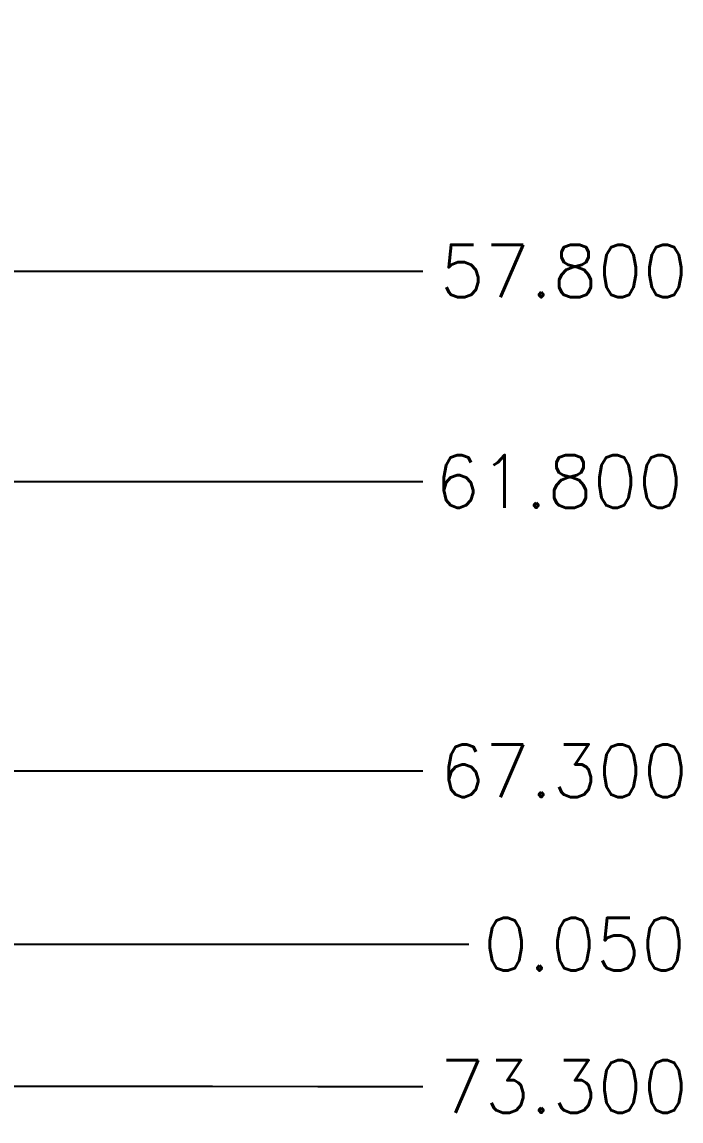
# Model space of a CAD drawing. Header units: inches. Extents: x -1651 to 1053, y -382 to 593.
# Drawn here: x -1595.17 to -1582.64, y 505.27 to 526.17 of the extents above; entities that cross this region are included whole.
import ezdxf

# ---------------------------------------------------------------- set-up
doc = ezdxf.new("R2010")
doc.units = ezdxf.units.IN
doc.header["$LTSCALE"] = 0.1
doc.header["$MEASUREMENT"] = 0
doc.layers.add('1D', color=4, linetype='Continuous', lineweight=9)
doc.styles.add('TEXT-1', font='simplex.shx')
doc.dimstyles.new('DM-1-1', dxfattribs={"dimtxt": 1, "dimasz": 1, "dimexe": 0.25, "dimexo": 0.1, "dimgap": 0.2, "dimtad": 0, "dimdec": 3, "dimzin": 0, "dimdsep": 46, "dimtxsty": 'TEXT-1', "dimcen": 0.09, "dimclrd": 256, "dimclre": 256, "dimclrt": 256, "dimadec": 0, "dimazin": 0, "dimtfac": 1, "dimtdec": 3, "dimtofl": 0, "dimtmove": 0, "dimatfit": 0, "dimfxl": 1, "dimtolj": 1, "dimtzin": 0, "dimarcsym": 0})

# ---------------------------------------------------------------- blocks, each defined once
blk = doc.blocks.new('*D76')
at = {"layer": '1D', "lineweight": -2, "transparency": 16777216}
for p, q in [((-1596.2, 505.932), (-1591.544, 505.932)), ((-1591.544, 505.932), (-1589.544, 505.928)), ((-1589.544, 505.928), (-1587.544, 505.928))]:
    blk.add_line(p, q, dxfattribs=at)
at = {"layer": 'Defpoints', "color": 0, "transparency": 16777216}
for p in [(-1615.334, 579.232), (-1596.3, 505.932), (-1587.544, 505.928)]:
    blk.add_point(p, dxfattribs=at)
at = {"layer": '1D', "transparency": 16777216, "insert": (-1584.868, 505.928), "char_height": 1, "attachment_point": 5, "style": 'TEXT-1'}
blk.add_mtext('\\A1;73.300', dxfattribs=at)
blk = doc.blocks.new('*D121')
at = {"layer": '1D', "lineweight": -2, "transparency": 16777216}
blk.add_line((-1609.984, 511.932), (-1587.544, 511.932), dxfattribs=at)
at = {"layer": 'Defpoints', "color": 0, "transparency": 16777216}
for p in [(-1615.334, 579.232), (-1610.084, 511.932), (-1587.544, 511.932)]:
    blk.add_point(p, dxfattribs=at)
at = {"layer": '1D', "transparency": 16777216, "insert": (-1584.868, 511.932), "char_height": 1, "attachment_point": 5, "style": 'TEXT-1'}
blk.add_mtext('\\A1;67.300', dxfattribs=at)
blk = doc.blocks.new('*D122')
at = {"layer": '1D', "lineweight": -2, "transparency": 16777216}
blk.add_line((-1599.484, 517.432), (-1587.544, 517.432), dxfattribs=at)
at = {"layer": 'Defpoints', "color": 0, "transparency": 16777216}
for p in [(-1615.334, 579.232), (-1599.584, 517.432), (-1587.544, 517.432)]:
    blk.add_point(p, dxfattribs=at)
at = {"layer": '1D', "transparency": 16777216, "insert": (-1584.963, 517.432), "char_height": 1, "attachment_point": 5, "style": 'TEXT-1'}
blk.add_mtext('\\A1;61.800', dxfattribs=at)
blk = doc.blocks.new('*D123')
at = {"layer": '1D', "lineweight": -2, "transparency": 16777216}
blk.add_line((-1599.484, 521.432), (-1587.544, 521.432), dxfattribs=at)
at = {"layer": 'Defpoints', "color": 0, "transparency": 16777216}
for p in [(-1615.334, 579.232), (-1599.584, 521.432), (-1587.544, 521.432)]:
    blk.add_point(p, dxfattribs=at)
at = {"layer": '1D', "transparency": 16777216, "insert": (-1584.868, 521.432), "char_height": 1, "attachment_point": 5, "style": 'TEXT-1'}
blk.add_mtext('\\A1;57.800', dxfattribs=at)
blk = doc.blocks.new('*D142')
at = {"layer": '1D', "lineweight": -2, "transparency": 16777216}
for p, q in [((-1609.322, 507.732), (-1609.322, 508.883)), ((-1609.272, 507.732), (-1609.272, 508.883)), ((-1610.322, 508.633), (-1611.322, 508.633)), ((-1608.272, 508.633), (-1586.672, 508.633))]:
    blk.add_line(p, q, dxfattribs=at)
at = {"layer": '1D', "transparency": 16777216}
for points in [[(-1610.322, 508.799), (-1610.322, 508.466), (-1609.322, 508.633)], [(-1608.272, 508.799), (-1608.272, 508.466), (-1609.272, 508.633)]]:
    blk.add_solid(points, dxfattribs=at)
at = {"layer": 'Defpoints', "color": 0, "transparency": 16777216}
for p in [(-1609.272, 508.633), (-1609.322, 507.632), (-1609.272, 507.632)]:
    blk.add_point(p, dxfattribs=at)
at = {"layer": '1D', "transparency": 16777216, "insert": (-1584.472, 508.633), "char_height": 1, "attachment_point": 5, "style": 'TEXT-1'}
blk.add_mtext('\\A1;0.050', dxfattribs=at)

msp = doc.modelspace()

# ---------------------------------------------------------------- dimensions: what is measured, and where the dimension line sits
at = {"layer": '1D'}
dim = msp.add_ordinate_dim(feature_location=(-1596.30001, 505.93201), offset=(8.75595, -0.00356), dtype=0, origin=(-1615.33375, 579.23201), dimstyle='DM-1-1', dxfattribs=at)
dim.commit()
dim.dimension.update_dxf_attribs({"geometry": '*D76', "text_midpoint": (-1584.86787, 505.92845)})
at = {"layer": '1D', "color": 0}
for feature_location, offset, picture, middle in [((-1610.08377, 511.93201), (22.53972, 0), '*D121', (-1584.86787, 511.93201)), ((-1599.58375, 517.43201), (12.03969, 0), '*D122', (-1584.96311, 517.43201)), ((-1599.58375, 521.43201), (12.03969, 0), '*D123', (-1584.86787, 521.43201))]:
    dim = msp.add_ordinate_dim(feature_location=feature_location, offset=offset, dtype=0, origin=(-1615.33375, 579.23201), dimstyle='DM-1-1', dxfattribs=at)
    dim.commit()
    dim.dimension.update_dxf_attribs({"geometry": picture, "text_midpoint": middle})
at = {"layer": '1D'}
dim = msp.add_linear_dim(base=(-1609.27175, 508.63276), p1=(-1609.32175, 507.63201), p2=(-1609.27175, 507.63201), dimstyle='DM-1-1', dxfattribs=at)
dim.commit()
dim.dimension.update_dxf_attribs({"geometry": '*D142', "text_midpoint": (-1584.47231, 508.63276), "dimtype": 160})

doc.saveas('drawing.dxf')
